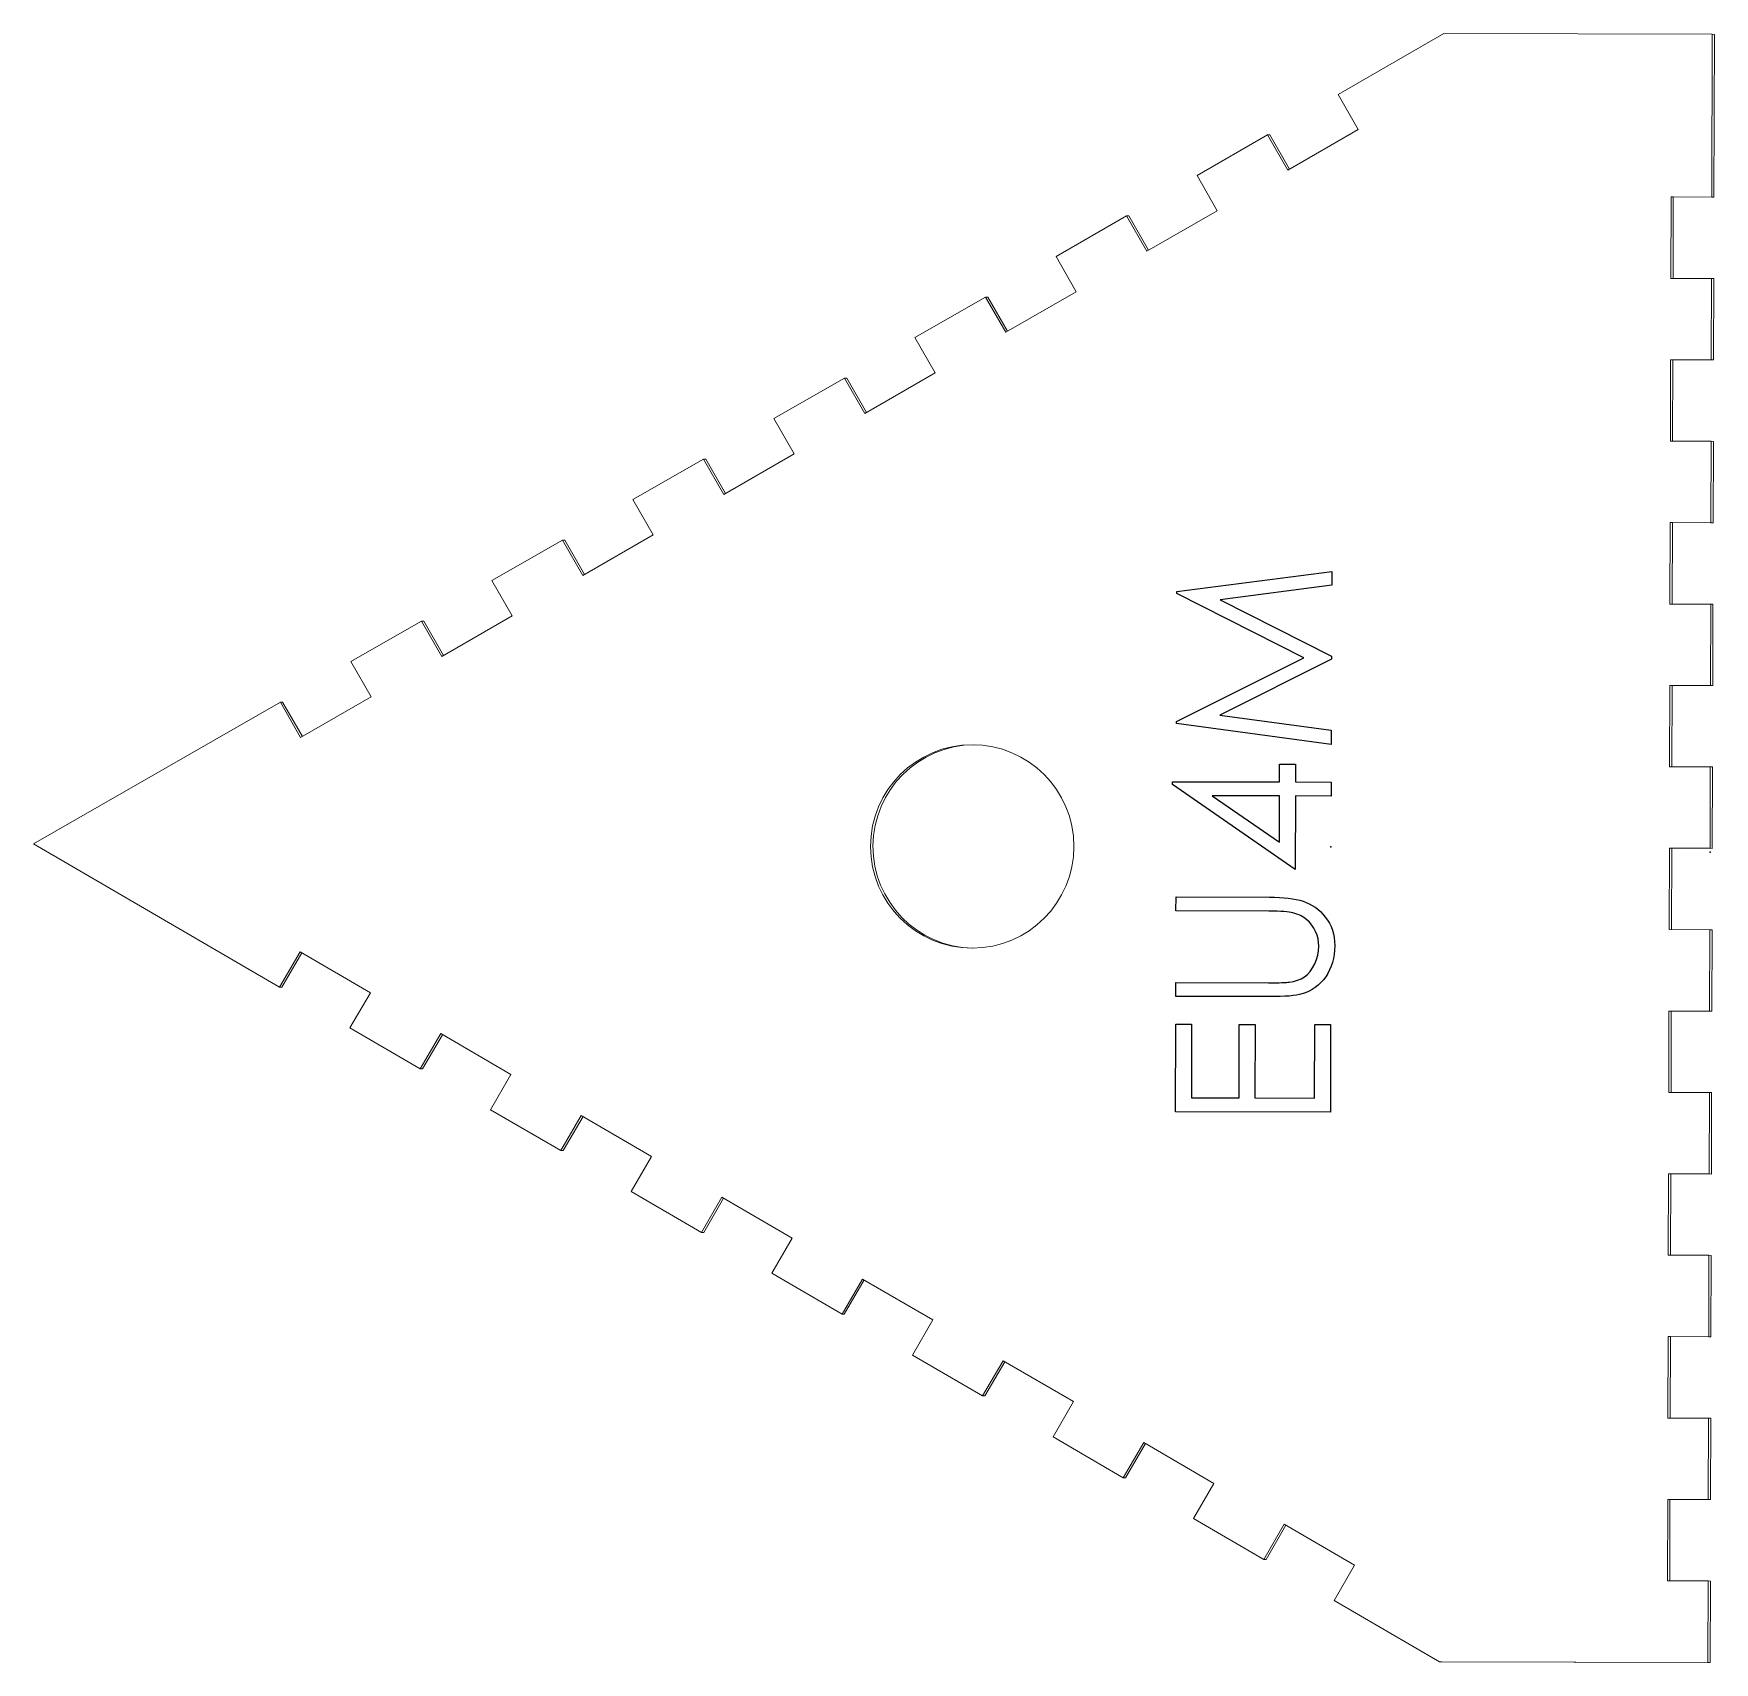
# Model space of a CAD drawing. Header units: millimetres. Extents: x -204 to 2, y -200 to 0.
import ezdxf

# ---------------------------------------------------------------- set-up
doc = ezdxf.new("R2010")
doc.units = ezdxf.units.MM
doc.header["$PDSIZE"] = -1

msp = doc.modelspace()

# ---------------------------------------------------------------- linework, layer by layer
at = {"color": 7, "linetype": 'Continuous', "lineweight": 15}
for p, q in [((-43.72, -7.39), (-30.73, 0.08)), ((2.22, 0), (-30.73, 0.08)), ((2.22, 0), (2.17, -20)), ((2.22, 0), (2.5, -0.01)), ((2.5, -0.01), (2.44, -20.01)), ((-41.24, -11.72), (-43.72, -7.39)), ((-61.04, -17.34), (-52.38, -12.36)), ((-52.38, -12.36), (-49.9, -16.7)), ((-52.1, -12.37), (-52.38, -12.36)), ((-52.1, -12.37), (-49.69, -16.58)), ((-49.9, -16.7), (-41.24, -11.72)), ((-58.56, -21.68), (-61.04, -17.34)), ((-2.83, -19.99), (-2.85, -29.99)), ((2.17, -20), (-2.83, -19.99)), ((-2.55, -19.99), (-2.83, -19.99)), ((-2.55, -19.99), (-2.57, -29.99)), ((2.44, -20.01), (-2.55, -19.99)), ((2.44, -20.01), (2.17, -20)), ((-78.36, -27.3), (-69.7, -22.32)), ((-69.7, -22.32), (-67.21, -26.66)), ((-69.42, -22.32), (-69.7, -22.32)), ((-69.42, -22.32), (-67.01, -26.54)), ((-67.21, -26.66), (-58.56, -21.68)), ((-75.87, -31.63), (-78.36, -27.3)), ((-2.85, -29.99), (2.14, -30)), ((2.14, -30), (2.11, -40)), ((2.42, -30.01), (2.14, -30)), ((2.42, -30.01), (2.39, -40.01)), ((-95.68, -37.25), (-87.02, -32.28)), ((-87.02, -32.28), (-84.53, -36.61)), ((-86.74, -32.28), (-87.02, -32.28)), ((-86.74, -32.28), (-84.33, -36.49)), ((-84.53, -36.61), (-75.87, -31.63)), ((-93.19, -41.59), (-95.68, -37.25)), ((-2.88, -39.99), (-2.9, -49.99)), ((2.11, -40), (-2.88, -39.99)), ((-2.6, -39.99), (-2.88, -39.99)), ((-2.6, -39.99), (-2.63, -49.99)), ((2.39, -40.01), (-2.6, -39.99)), ((2.39, -40.01), (2.11, -40)), ((-113, -47.21), (-104.34, -42.23)), ((-104.34, -42.23), (-101.85, -46.57)), ((-104.06, -42.23), (-104.34, -42.23)), ((-104.06, -42.23), (-101.64, -46.45)), ((-101.85, -46.57), (-93.19, -41.59)), ((-110.51, -51.54), (-113, -47.21)), ((-119.17, -56.52), (-110.51, -51.54)), ((-2.9, -49.99), (2.09, -50)), ((2.09, -50), (2.06, -60)), ((2.37, -50.01), (2.09, -50)), ((2.37, -50.01), (2.34, -60.01)), ((-130.32, -57.16), (-121.66, -52.19)), ((-121.66, -52.19), (-119.17, -56.52)), ((-121.38, -52.19), (-121.66, -52.19)), ((-121.38, -52.19), (-118.96, -56.4)), ((-127.83, -61.5), (-130.32, -57.16)), ((-136.49, -66.48), (-127.83, -61.5)), ((-2.93, -59.99), (-2.96, -69.99)), ((2.06, -60), (-2.93, -59.99)), ((-2.65, -59.99), (-2.93, -59.99)), ((-2.65, -59.99), (-2.68, -69.99)), ((2.34, -60.01), (-2.65, -59.99)), ((2.34, -60.01), (2.06, -60)), ((-147.64, -67.12), (-138.98, -62.14)), ((-138.98, -62.14), (-136.49, -66.48)), ((-138.7, -62.14), (-138.98, -62.14)), ((-138.7, -62.14), (-136.28, -66.36)), ((-145.15, -71.46), (-147.64, -67.12)), ((-2.96, -69.99), (2.04, -70)), ((2.04, -70), (2.01, -80)), ((2.32, -70.01), (2.04, -70)), ((2.32, -70.01), (2.29, -80.01)), ((-164.96, -77.07), (-156.3, -72.1)), ((-156.3, -72.1), (-153.81, -76.43)), ((-156.02, -72.1), (-156.3, -72.1)), ((-156.02, -72.1), (-153.6, -76.31)), ((-153.81, -76.43), (-145.15, -71.46)), ((-162.47, -81.41), (-164.96, -77.07)), ((-2.98, -79.99), (-3.01, -89.99)), ((2.01, -80), (-2.98, -79.99)), ((-2.7, -79.99), (-2.98, -79.99)), ((-2.7, -79.99), (-2.73, -89.99)), ((2.29, -80.01), (-2.7, -79.99)), ((2.29, -80.01), (2.01, -80)), ((-203.92, -99.47), (-173.62, -82.05)), ((-173.62, -82.05), (-171.13, -86.39)), ((-173.34, -82.05), (-173.62, -82.05)), ((-173.34, -82.05), (-170.92, -86.27)), ((-171.13, -86.39), (-162.47, -81.41)), ((-3.01, -89.99), (1.98, -90)), ((1.98, -90), (1.96, -100)), ((2.26, -90.01), (1.98, -90)), ((2.26, -90.01), (2.24, -100.01)), ((-173.71, -117.05), (-203.92, -99.47)), ((-3.03, -99.99), (-3.06, -109.99)), ((1.96, -100), (-3.03, -99.99)), ((-2.75, -99.99), (-3.03, -99.99)), ((-2.75, -99.99), (-2.78, -109.99)), ((2.24, -100.01), (-2.75, -99.99)), ((2.24, -100.01), (1.96, -100)), ((-3.06, -109.99), (1.93, -110)), ((1.93, -110), (1.91, -120)), ((2.21, -110.01), (1.93, -110)), ((2.21, -110.01), (2.19, -120.01)), ((-171.2, -112.73), (-173.71, -117.05)), ((-170.99, -112.85), (-173.43, -117.05)), ((-162.57, -117.75), (-171.2, -112.73)), ((-173.43, -117.05), (-173.71, -117.05)), ((-165.07, -122.07), (-162.57, -117.75)), ((-3.09, -119.99), (-3.11, -129.99)), ((1.91, -120), (-3.09, -119.99)), ((-2.81, -119.99), (-3.09, -119.99)), ((-2.81, -119.99), (-2.83, -129.99)), ((2.19, -120.01), (-2.81, -119.99)), ((2.19, -120.01), (1.91, -120)), ((-156.44, -127.1), (-165.07, -122.07)), ((-153.93, -122.77), (-156.44, -127.1)), ((-153.72, -122.9), (-156.16, -127.1)), ((-145.3, -127.8), (-153.93, -122.77)), ((-156.16, -127.1), (-156.44, -127.1)), ((-147.8, -132.12), (-145.3, -127.8)), ((-3.11, -129.99), (1.88, -130)), ((1.88, -130), (1.85, -140)), ((2.16, -130.01), (1.88, -130)), ((2.16, -130.01), (2.13, -140.01)), ((-139.17, -137.14), (-147.8, -132.12)), ((-136.66, -132.82), (-139.17, -137.14)), ((-136.45, -132.94), (-138.89, -137.14)), ((-128.03, -137.84), (-136.66, -132.82)), ((-138.89, -137.14), (-139.17, -137.14)), ((-130.54, -142.16), (-128.03, -137.84)), ((-3.14, -139.99), (-3.16, -149.99)), ((1.85, -140), (-3.14, -139.99)), ((-2.86, -139.99), (-3.14, -139.99)), ((-2.86, -139.99), (-2.88, -149.99)), ((2.13, -140.01), (-2.86, -139.99)), ((2.13, -140.01), (1.85, -140)), ((-121.9, -147.19), (-130.54, -142.16)), ((-119.4, -142.86), (-121.9, -147.19)), ((-119.19, -142.98), (-121.62, -147.19)), ((-110.76, -147.88), (-119.4, -142.86)), ((-121.62, -147.19), (-121.9, -147.19)), ((-113.27, -152.21), (-110.76, -147.88)), ((-3.16, -149.99), (1.83, -150)), ((1.83, -150), (1.8, -160)), ((2.11, -150.01), (1.83, -150)), ((2.11, -150.01), (2.08, -160.01)), ((-104.64, -157.23), (-113.27, -152.21)), ((-102.13, -152.91), (-104.64, -157.23)), ((-101.92, -153.03), (-104.36, -157.23)), ((-93.49, -157.93), (-102.13, -152.91)), ((-104.36, -157.23), (-104.64, -157.23)), ((-96, -162.25), (-93.49, -157.93)), ((-3.19, -159.99), (-3.21, -169.99)), ((1.8, -160), (-3.19, -159.99)), ((-2.91, -159.99), (-3.19, -159.99)), ((-2.91, -159.99), (-2.94, -169.99)), ((2.08, -160.01), (-2.91, -159.99)), ((2.08, -160.01), (1.8, -160)), ((-87.37, -167.27), (-96, -162.25)), ((-84.86, -162.95), (-87.37, -167.27)), ((-76.23, -167.97), (-84.86, -162.95)), ((-84.65, -163.07), (-87.09, -167.28)), ((-87.09, -167.28), (-87.37, -167.27)), ((-78.73, -172.3), (-76.23, -167.97)), ((-3.21, -169.99), (1.78, -170)), ((1.78, -170), (1.75, -180)), ((2.06, -170.01), (1.78, -170)), ((2.06, -170.01), (2.03, -180.01)), ((-70.1, -177.32), (-78.73, -172.3)), ((-67.59, -173), (-70.1, -177.32)), ((-67.38, -173.12), (-69.82, -177.32)), ((-58.96, -178.02), (-67.59, -173)), ((-69.82, -177.32), (-70.1, -177.32)), ((-61.47, -182.34), (-58.96, -178.02)), ((-3.24, -179.99), (-3.27, -189.99)), ((1.75, -180), (-3.24, -179.99)), ((-2.96, -179.99), (-3.24, -179.99)), ((-2.96, -179.99), (-2.99, -189.99)), ((2.03, -180.01), (-2.96, -179.99)), ((2.03, -180.01), (1.75, -180)), ((-52.83, -187.36), (-61.47, -182.34)), ((-50.33, -183.04), (-52.83, -187.36)), ((-50.12, -183.16), (-52.55, -187.37)), ((-41.69, -188.06), (-50.33, -183.04)), ((-52.55, -187.37), (-52.83, -187.36)), ((-44.2, -192.39), (-41.69, -188.06)), ((-3.27, -189.99), (1.73, -190)), ((1.73, -190), (1.7, -200)), ((2, -190.01), (1.73, -190)), ((2, -190.01), (1.98, -200.01)), ((-31.25, -199.92), (-44.2, -192.39)), ((1.7, -200), (-31.25, -199.92)), ((-31.25, -199.92), (-30.97, -199.92)), ((1.98, -200.01), (-30.97, -199.92)), ((1.7, -200), (1.98, -200.01))]:
    msp.add_line(p, q, dxfattribs=at)
at = {"color": 7, "linetype": 'Continuous', "flags": 128}
for points in [[(-44.55, -87.23), (-63.57, -84.66), (-63.57, -84.66), (-63.57, -84.42), (-63.57, -84.42), (-47.94, -76.59), (-47.94, -76.59), (-63.53, -68.71), (-63.53, -68.71), (-63.52, -68.46), (-63.52, -68.46), (-44.5, -65.98), (-44.5, -65.98), (-44.5, -67.69), (-44.5, -67.69), (-58.19, -69.48), (-58.19, -69.48), (-44.52, -76.4), (-44.52, -76.4), (-44.53, -76.78), (-44.53, -76.78), (-58.26, -83.65), (-58.26, -83.65), (-44.55, -85.5), (-44.55, -85.5), (-44.55, -87.23)], [(-64.07, -92.16), (-64.07, -91.82), (-64.07, -91.82), (-50.9, -91.85), (-50.9, -91.85), (-50.9, -89.65), (-50.9, -89.65), (-48.95, -89.66), (-48.95, -89.66), (-48.95, -91.85), (-48.95, -91.85), (-44.56, -91.87), (-44.56, -91.87), (-44.57, -93.58), (-44.57, -93.58), (-48.96, -93.56), (-48.96, -93.56), (-48.98, -102.6), (-48.98, -102.6), (-64.07, -92.16)], [(-50.91, -93.56), (-59.17, -93.54), (-59.17, -93.54), (-50.92, -99.24), (-50.92, -99.24), (-50.91, -93.56)], [(-63.65, -118.19), (-63.65, -116.48), (-63.65, -116.48), (-52.25, -116.51), (-52.25, -116.51), (-51.77, -116.51), (-51.33, -116.51), (-50.95, -116.51), (-50.61, -116.5), (-50.31, -116.49), (-50.07, -116.48), (-49.87, -116.46), (-49.72, -116.44), (-49.72, -116.44), (-49.18, -116.35), (-48.7, -116.21), (-48.25, -116.02), (-47.85, -115.79), (-47.49, -115.5), (-47.16, -115.13), (-46.86, -114.7), (-46.59, -114.2), (-46.37, -113.66), (-46.21, -113.13), (-46.11, -112.58), (-46.08, -112.04), (-46.08, -112.04), (-46.11, -111.58), (-46.18, -111.12), (-46.3, -110.67), (-46.48, -110.23), (-46.69, -109.82), (-46.95, -109.44), (-47.24, -109.09), (-47.57, -108.78), (-47.94, -108.51), (-48.35, -108.27), (-48.79, -108.08), (-49.28, -107.92), (-49.28, -107.92), (-49.48, -107.88), (-49.73, -107.84), (-50.03, -107.8), (-50.37, -107.78), (-50.77, -107.75), (-51.21, -107.74), (-51.7, -107.73), (-52.23, -107.72), (-52.23, -107.72), (-63.63, -107.69), (-63.63, -107.69), (-63.62, -105.98), (-63.62, -105.98), (-52.13, -106.01), (-52.13, -106.01), (-51.51, -106.02), (-50.92, -106.05), (-50.36, -106.09), (-49.83, -106.14), (-49.33, -106.21), (-48.86, -106.29), (-48.42, -106.39), (-48.02, -106.51), (-47.63, -106.64), (-47.26, -106.81), (-46.89, -107.01), (-46.55, -107.23), (-46.21, -107.49), (-45.89, -107.78), (-45.58, -108.1), (-45.29, -108.45), (-45.01, -108.82), (-44.78, -109.21), (-44.58, -109.62), (-44.41, -110.05), (-44.29, -110.49), (-44.2, -110.96), (-44.15, -111.45), (-44.13, -111.95), (-44.13, -111.95), (-44.15, -112.5), (-44.2, -113.03), (-44.29, -113.53), (-44.41, -114.02), (-44.57, -114.49), (-44.76, -114.94), (-44.98, -115.36), (-45.24, -115.77), (-45.53, -116.15), (-45.84, -116.5), (-46.16, -116.82), (-46.52, -117.1), (-46.89, -117.34), (-47.29, -117.56), (-47.71, -117.74), (-48.16, -117.89), (-48.16, -117.89), (-48.46, -117.97), (-48.82, -118.04), (-49.24, -118.1), (-49.72, -118.15), (-50.25, -118.18), (-50.83, -118.2), (-51.47, -118.22), (-52.17, -118.22), (-52.17, -118.22), (-63.65, -118.19)], [(-63.69, -132.36), (-63.66, -121.61), (-63.66, -121.61), (-61.71, -121.62), (-61.71, -121.62), (-61.73, -130.65), (-61.73, -130.65), (-55.88, -130.67), (-55.88, -130.67), (-55.86, -121.63), (-55.86, -121.63), (-53.91, -121.64), (-53.91, -121.64), (-53.93, -130.67), (-53.93, -130.67), (-46.62, -130.69), (-46.62, -130.69), (-46.59, -121.66), (-46.59, -121.66), (-44.64, -121.66), (-44.64, -121.66), (-44.67, -132.41), (-44.67, -132.41), (-63.69, -132.36)]]:
    msp.add_lwpolyline(points, dxfattribs=at)
at = {"color": 7, "linetype": 'Continuous', "lineweight": 15}
msp.add_circle((-88.65, -99.77), 12.49, dxfattribs=at)
msp.add_arc((-88.34, -99.77), 12.5, 90.3027, 268.8856, dxfattribs=at)
at = {"color": 7, "linetype": 'Continuous'}
for p in [(-44.59, -99.8), (1.96, -100.46)]:
    msp.add_point(p, dxfattribs=at)

doc.saveas('drawing.dxf')
